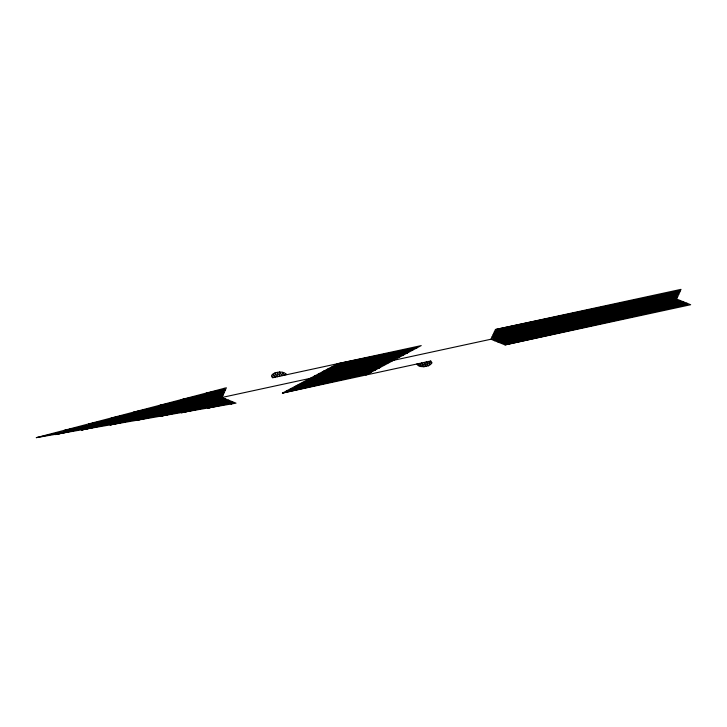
<?xml version="1.0" encoding="UTF-8"?>
<svg xmlns="http://www.w3.org/2000/svg" width="727" height="727" viewBox="0 0 727 727"><rect width="100%" height="100%" fill="white"/><g stroke="black" fill="none" stroke-linecap="round" stroke-linejoin="round"><path stroke-width="1.09" d="M365.908 375.032L421.224 345.598L272.77 377.731L273.288 374.35L275.088 377.231L275.006 372.887L277.414 376.731L277.323 372.378L279.731 376.222L279.641 371.879L282.049 375.723L282.567 372.342L284.366 375.223L286.084 373.76M221.917 397.478L231.368 404.157L233.085 402.694L207.577 408.22L232.486 401.731L181.459 412.782L229.568 401.277L159.976 416.344L228.96 400.313L136.176 420.397L226.042 399.859L110.059 424.968L225.443 398.896L81.624 430.03L222.517 398.432L55.506 434.592L221.917 397.478L226.379 387.773L36.35 437.645L236.011 403.158L221.917 397.478L63.585 430.657L221.317 396.515L88.494 424.177L223.035 395.052L111.095 418.189L222.435 394.089L133.686 412.209L224.152 392.625L158.595 405.721L223.543 391.662L181.196 399.741L225.261 390.199L206.105 393.262L224.661 389.236L224.061 388.282M495.451 329.522L490.989 339.227L505.083 344.907L690.65 304.731L676.555 299.051L492.706 337.764L675.956 298.088L492.106 336.801L677.673 296.625L493.824 335.338L677.073 295.662L493.224 334.375L678.791 294.199L494.942 332.911L678.182 293.245L494.333 331.948L679.899 291.781L496.05 330.485L679.3 290.818L495.451 329.522L681.017 289.355L676.555 299.051L493.915 339.682L677.155 300.015L494.514 340.645L680.081 300.469L497.432 341.099L680.681 301.432L498.04 342.063L683.607 301.887L500.958 342.526L684.207 302.85L501.557 343.48L687.124 303.313L504.483 343.944L687.733 304.268L505.083 344.907M282.403 393.107L337.719 363.673L417.189 347.561L336.001 365.136L413.154 349.523L331.966 367.099L409.11 351.495L327.932 369.071L407.393 352.958L323.888 371.034L403.358 354.921L322.17 372.497L399.323 356.884L318.135 374.46L395.288 358.847L314.1 376.422L393.571 360.31L308.348 379.857L389.527 362.282L304.304 381.82L385.492 364.245L300.269 383.783L381.457 366.208L296.234 385.755L379.739 367.671L294.517 387.218L375.695 369.643L290.473 389.181L371.661 371.606L286.438 391.144L369.943 373.069L282.403 393.107L430.857 360.974M36.35 437.645L676.555 299.051M432.056 362.891L428.539 361.473L430.339 364.354L426.213 361.973L428.621 365.817L423.896 362.482L426.304 366.326L421.578 362.982L423.986 366.826L419.261 363.482L421.06 366.372L416.935 363.982M272.77 377.731A7.234 3.153 -7.2 0 1 276.723 372.451A7.234 3.153 -7.2 0 1 285.829 374.796M430.529 361.101A7.234 3.153 -7.2 0 1 426.176 366.353A7.234 3.153 -7.2 0 1 417.353 363.836"/></g></svg>
